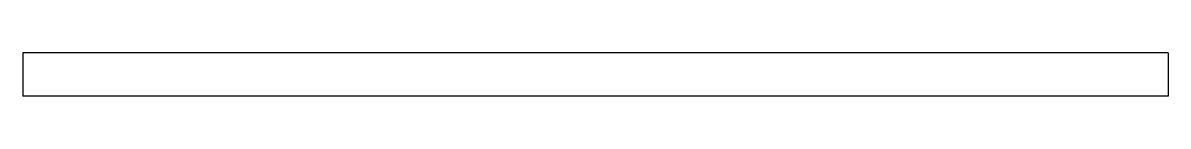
# Model space of a CAD drawing. Extents: x -839 to 3, y -12 to 20.
import ezdxf

# ---------------------------------------------------------------- set-up
doc = ezdxf.new("R2010")
doc.units = 0
doc.header["$MEASUREMENT"] = 0
doc.layers.add('VISIBLE', color=7, linetype='CONTINUOUS')

msp = doc.modelspace()

# ---------------------------------------------------------------- linework, layer by layer
at = {"layer": 'VISIBLE'}
for p, q in [((-839.4, 19.79, 143.05), (-839.4, -11.96, 143.05)), ((2.6, 19.79, 143.05), (-839.4, 19.79, 143.05)), ((2.6, 19.79, 143.05), (2.6, -11.96, 143.05)), ((2.6, -11.96, 143.05), (-839.4, -11.96, 143.05))]:
    msp.add_line(p, q, dxfattribs=at)

doc.saveas('drawing.dxf')
